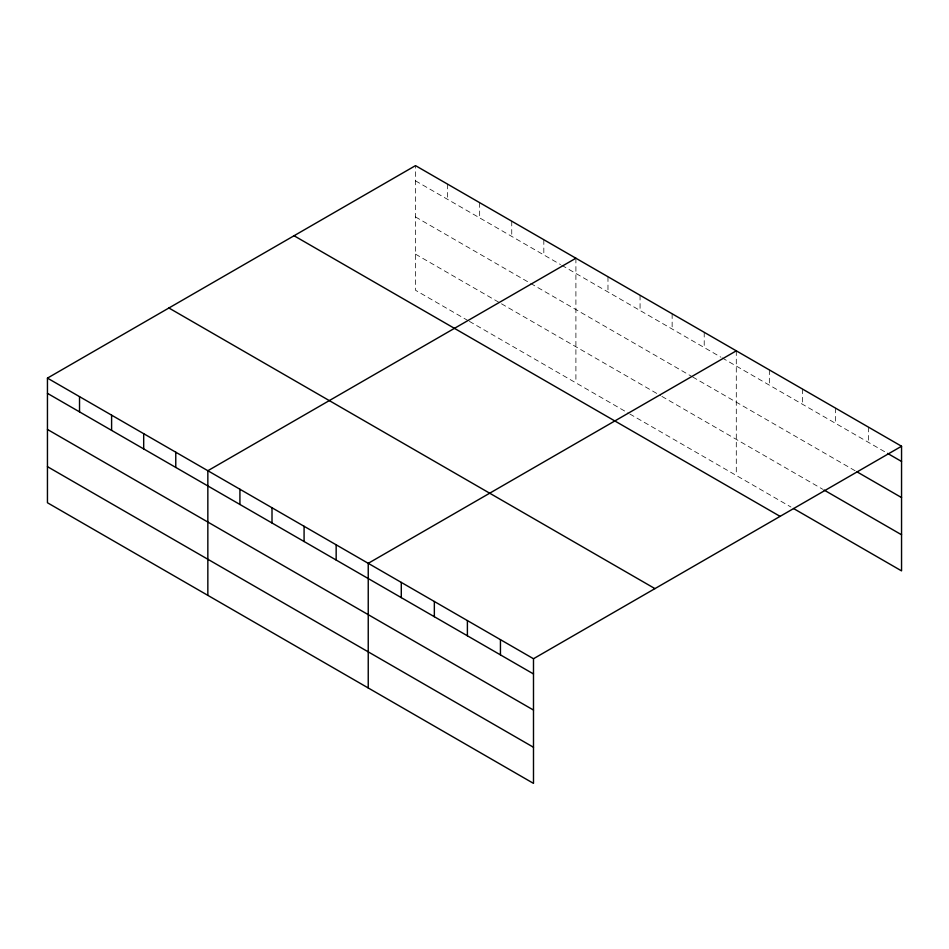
<?xml version="1.0" encoding="UTF-8"?>
<svg xmlns="http://www.w3.org/2000/svg" width="949" height="949" viewBox="0 0 949 949"><rect width="100%" height="100%" fill="white"/><g stroke="black" fill="none" stroke-linecap="round" stroke-linejoin="round"><path stroke-width="0.71" stroke-dasharray="4.75 3.56" d="M468.118 320.643L415.508 290.264L415.508 165.624M415.508 180.844L560.503 264.557M561.784 265.305L720.896 357.168M722.177 357.903L886.295 452.649M415.508 216.953L691.382 376.231M692.663 376.978L855.784 471.143M415.508 254.154L500.194 303.051M501.475 303.787L660.587 395.65M661.868 396.397L822.736 489.269M469.399 321.379L628.511 413.242M629.792 413.978L790.956 507.027M868.501 427.157L868.501 442.376M835.452 408.07L835.452 423.301M802.403 388.995L802.403 404.215M769.342 369.908L769.342 385.14M736.294 350.833L736.294 475.473M704.217 332.304L704.217 347.536M672.141 313.787L672.141 329.006M640.065 295.269L640.065 310.489M607.977 276.752L607.977 291.972M575.901 258.223L575.901 382.862M543.824 239.706L543.824 254.925M511.748 221.188L511.748 236.408M479.66 202.671L479.66 217.89M447.584 184.142L447.584 199.373"/><path stroke-width="1.42" d="M533.492 710.066L533.492 658.736L47.45 378.117L47.45 502.756L533.492 783.376L533.492 710.066L47.45 429.446M793.494 508.498L901.55 570.883L901.55 446.244L415.508 165.624L47.45 378.117M575.901 258.223L207.843 470.728L207.843 595.367M736.294 350.833L368.236 563.326L368.236 687.966M533.492 658.736L901.55 446.244M887.564 453.385L901.55 461.463M857.054 471.878L901.55 497.573M824.005 490.004L901.55 534.773M294.048 235.743L780.09 516.363M168.91 307.998L654.952 588.617M47.45 393.349L533.492 673.956M47.45 466.659L533.492 747.266M500.443 639.65L500.443 654.881M467.394 620.575L467.394 635.794M434.345 601.488L434.345 616.708M401.285 582.413L401.285 597.633M336.16 544.809L336.16 560.029M304.083 526.28L304.083 541.511M272.007 507.762L272.007 522.982M239.919 489.245L239.919 504.465M175.767 452.199L175.767 467.43M143.69 433.681L143.69 448.901M111.602 415.164L111.602 430.383M79.526 396.646L79.526 411.866"/></g></svg>
